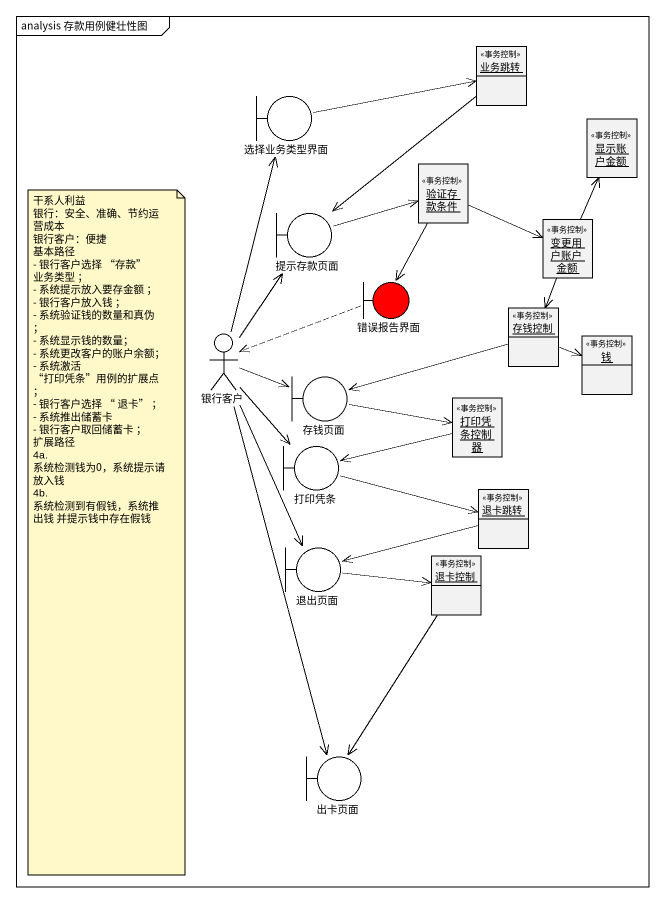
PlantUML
@startuml
mainframe analysis 存款用例健壮性图
allowmixing
hide circle
hide empty members
object 业务跳转 <<事务控制>>
boundary 选择业务类型界面
object 显示账户金额 <<事务控制>>
object 验证存款条件 <<事务控制>>
boundary 提示存款页面
object 变更用户账户金额 <<事务控制>>
boundary 错误报告界面 #FF0000
object 存钱控制 <<事务控制>>
actor 银行客户
object 钱 <<事务控制>>
boundary 存钱页面
object 打印凭条控制器 <<事务控制>>
boundary 打印凭条
object 退卡跳转 <<事务控制>>
boundary 退出页面
object 退卡控制 <<事务控制>>
boundary 出卡页面
业务跳转 --> 提示存款页面
选择业务类型界面 -right-> 业务跳转
验证存款条件 -right-> 变更用户账户金额
验证存款条件 --> 错误报告界面
提示存款页面 -right-> 验证存款条件
变更用户账户金额 -up-> 显示账户金额
变更用户账户金额 --> 存钱控制
错误报告界面 .left.> 银行客户
存钱控制 -right-> 钱
存钱控制 -left-> 存钱页面
银行客户 -up-> 选择业务类型界面
银行客户 -up-> 提示存款页面
银行客户 -right-> 存钱页面
银行客户 --> 打印凭条
银行客户 --> 退出页面
银行客户 --> 出卡页面
存钱页面 -right-> 打印凭条控制器
打印凭条控制器 -left-> 打印凭条
打印凭条 -right-> 退卡跳转
退卡跳转 -left-> 退出页面
退出页面 -right-> 退卡控制
退卡控制 --> 出卡页面
note as N1
  干系人利益
  银行：安全、准确、节约运营成本
  银行客户：便捷
  基本路径
  - 银行客户选择 “存款” 业务类型 ；
  - 系统提示放入要存金额 ；
  - 银行客户放入钱 ；
  - 系统验证钱的数量和真伪 ；
  - 系统显示钱的数量；
  - 系统更改客户的账户余额；
  - 系统激活 “打印凭条”用例的扩展点 ；
  - 银行客户选择 “ 退卡” ；
  - 系统推出储蓄卡
  - 银行客户取回储蓄卡 ；
  扩展路径
  4a. 系统检测钱为0，系统提示请放入钱
  4b. 系统检测到有假钱，系统推出钱 并提示钱中存在假钱
end note
@enduml
